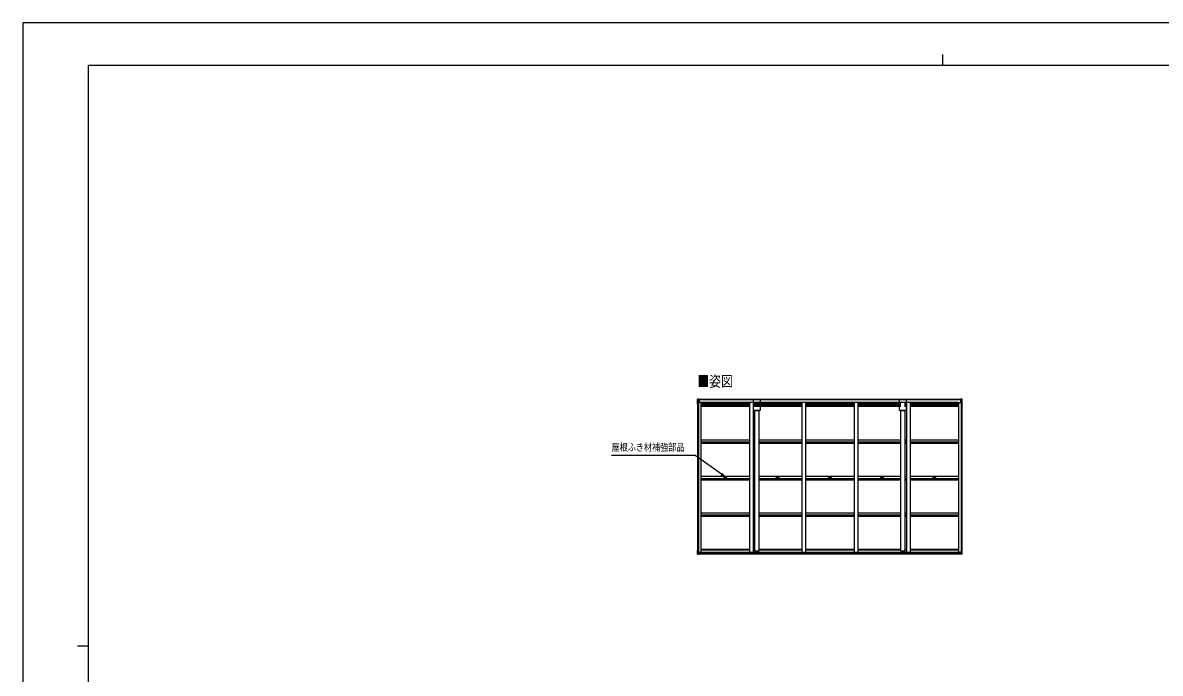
# Model space of a CAD drawing. Units: millimetres, scale not verified. Extents: x -12615 to 12615, y -8910 to 8910.
# Drawn here: x -12615 to 2967, y 0 to 8910 of the extents above; entities that cross this region are included whole.
import ezdxf
from ezdxf.enums import TextEntityAlignment as Align

# ---------------------------------------------------------------- set-up
doc = ezdxf.new("R2010")
doc.units = ezdxf.units.MM
doc.header["$LTSCALE"] = 40
for name, color, linetype in [('0-2_USER1', 3, 'Continuous'), ('0-4_YKK_13', 4, 'Continuous'), ('0-5_YKK_A1', 4, 'Continuous'), ('0-6_YKK_D', 6, 'Continuous'), ('0-7_YKK_ZWAK', 7, 'Continuous')]:
    doc.layers.add(name, color=color, linetype=linetype)
doc.styles.add('ＭＳ ゴシック', font='')
doc.styles.get('ＭＳ ゴシック').set_extended_font_data('MS Gothic')

msp = doc.modelspace()

# ---------------------------------------------------------------- linework, layer by layer
at = {"layer": '0-4_YKK_13'}
for p, q in [((-3371.94, 3689.99), (-3371.94, 3753.55)), ((-3369.94, 3753.67), (-3369.94, 3748.38)), ((-3369.94, 3748.38), (-3360.94, 3748.43)), ((-3360.94, 3748.43), (-3360.94, 3690.25)), ((-3349.94, 3753.8), (-3359.42, 3753.8)), ((-3359.14, 3748.22), (-3359.14, 3710.5)), ((-3350.96, 3753.72), (-3349.94, 3753.72)), ((-3349.94, 3753.72), (-3349.94, 3753.8)), ((-3349.94, 3753.72), (-3349.94, 3749.37)), ((-3349.94, 3748.22), (-3349.94, 3749.37)), ((230.06, 3753.8), (239.54, 3753.8)), ((230.06, 3753.72), (230.06, 3753.8)), ((231.08, 3753.72), (230.06, 3753.72)), ((230.06, 3753.72), (230.06, 3749.37)), ((230.06, 3748.22), (230.06, 3749.37)), ((239.26, 3748.22), (239.26, 3710.5)), ((250.06, 3748.38), (241.06, 3748.43)), ((241.06, 3748.43), (241.06, 3690.25)), ((250.06, 3753.67), (250.06, 3748.38)), ((252.06, 3689.99), (252.06, 3753.55)), ((-3371.94, 3689.99), (-3371.94, 3687.8)), ((-3370.44, 3689.99), (-3370.44, 3687.8)), ((-3360.94, 3690.25), (-3370.05, 3690.2)), ((-3360.94, 3690.1), (-3369.97, 3690.05)), ((-3360.24, 3695.02), (-3360.94, 3695.02)), ((-3360.94, 3690.1), (-3360.94, 3690.25)), ((-3360.24, 3694.78), (-3360.8, 3694.95)), ((-3355.95, 3731.08), (-3349.94, 3731.08)), ((-3355.95, 3731.08), (-3355.95, 3710.5)), ((236.07, 3731.08), (230.06, 3731.08)), ((236.07, 3731.08), (236.07, 3710.5)), ((240.36, 3695.02), (241.06, 3695.02)), ((240.36, 3694.78), (240.92, 3694.95)), ((241.06, 3690.25), (250.16, 3690.2)), ((241.06, 3690.1), (241.06, 3690.25)), ((241.06, 3690.1), (250.09, 3690.05)), ((250.56, 3689.99), (250.56, 3687.8)), ((252.06, 3689.99), (252.06, 3687.8)), ((-2994.19, 2683.75), (-2993.08, 2683.77)), ((-2994.19, 2682.75), (-2993.08, 2682.73)), ((-2993.08, 2683.77), (-2992.56, 2683.87)), ((-2993.08, 2682.73), (-2992.56, 2682.63)), ((-2992.46, 2684.38), (-2992.56, 2683.87)), ((-2992.46, 2682.11), (-2992.56, 2682.63)), ((-2992.44, 2685.49), (-2992.46, 2684.38)), ((-2992.44, 2681), (-2992.46, 2682.11)), ((-2991.44, 2685.49), (-2991.42, 2684.38)), ((-2991.44, 2681), (-2991.42, 2682.11)), ((-2991.42, 2684.38), (-2991.32, 2683.87)), ((-2991.42, 2682.11), (-2991.32, 2682.63)), ((-2990.8, 2683.77), (-2991.32, 2683.87)), ((-2990.8, 2682.73), (-2991.32, 2682.63)), ((-2989.7, 2683.75), (-2990.8, 2683.77)), ((-2989.7, 2682.75), (-2990.8, 2682.73)), ((-2278.19, 2683.75), (-2277.08, 2683.77)), ((-2278.19, 2682.75), (-2277.08, 2682.73)), ((-2277.08, 2683.77), (-2276.56, 2683.87)), ((-2277.08, 2682.73), (-2276.56, 2682.63)), ((-2276.46, 2684.38), (-2276.56, 2683.87)), ((-2276.46, 2682.11), (-2276.56, 2682.63)), ((-2276.44, 2685.49), (-2276.46, 2684.38)), ((-2276.44, 2681), (-2276.46, 2682.11)), ((-2275.44, 2685.49), (-2275.42, 2684.38)), ((-2275.44, 2681), (-2275.42, 2682.11)), ((-2275.42, 2684.38), (-2275.32, 2683.87)), ((-2275.42, 2682.11), (-2275.32, 2682.63)), ((-2274.8, 2683.77), (-2275.32, 2683.87)), ((-2274.8, 2682.73), (-2275.32, 2682.63)), ((-2273.7, 2683.75), (-2274.8, 2683.77)), ((-2273.7, 2682.75), (-2274.8, 2682.73)), ((-1562.19, 2683.75), (-1561.08, 2683.77)), ((-1562.19, 2682.75), (-1561.08, 2682.73)), ((-1561.08, 2683.77), (-1560.56, 2683.87)), ((-1561.08, 2682.73), (-1560.56, 2682.63)), ((-1560.46, 2684.38), (-1560.56, 2683.87)), ((-1560.46, 2682.11), (-1560.56, 2682.63)), ((-1560.44, 2685.49), (-1560.46, 2684.38)), ((-1560.44, 2681), (-1560.46, 2682.11)), ((-1559.44, 2685.49), (-1559.42, 2684.38)), ((-1559.44, 2681), (-1559.42, 2682.11)), ((-1559.42, 2684.38), (-1559.32, 2683.87)), ((-1559.42, 2682.11), (-1559.32, 2682.63)), ((-1558.8, 2683.77), (-1559.32, 2683.87)), ((-1558.8, 2682.73), (-1559.32, 2682.63)), ((-1557.7, 2683.75), (-1558.8, 2683.77)), ((-1557.7, 2682.75), (-1558.8, 2682.73)), ((-846.19, 2683.75), (-845.08, 2683.77)), ((-846.19, 2682.75), (-845.08, 2682.73)), ((-845.08, 2683.77), (-844.56, 2683.87)), ((-845.08, 2682.73), (-844.56, 2682.63)), ((-844.46, 2684.38), (-844.56, 2683.87)), ((-844.46, 2682.11), (-844.56, 2682.63)), ((-844.44, 2685.49), (-844.46, 2684.38)), ((-844.44, 2681), (-844.46, 2682.11)), ((-843.44, 2685.49), (-843.42, 2684.38)), ((-843.44, 2681), (-843.42, 2682.11)), ((-843.42, 2684.38), (-843.32, 2683.87)), ((-843.42, 2682.11), (-843.32, 2682.63)), ((-842.8, 2683.77), (-843.32, 2683.87)), ((-842.8, 2682.73), (-843.32, 2682.63)), ((-841.7, 2683.75), (-842.8, 2683.77)), ((-841.7, 2682.75), (-842.8, 2682.73)), ((-130.19, 2683.75), (-129.08, 2683.77)), ((-130.19, 2682.75), (-129.08, 2682.73)), ((-129.08, 2683.77), (-128.56, 2683.87)), ((-129.08, 2682.73), (-128.56, 2682.63)), ((-128.46, 2684.38), (-128.56, 2683.87)), ((-128.46, 2682.11), (-128.56, 2682.63)), ((-128.44, 2685.49), (-128.46, 2684.38)), ((-128.44, 2681), (-128.46, 2682.11)), ((-127.44, 2685.49), (-127.42, 2684.38)), ((-127.44, 2681), (-127.42, 2682.11)), ((-127.42, 2684.38), (-127.32, 2683.87)), ((-127.42, 2682.11), (-127.32, 2682.63)), ((-126.8, 2683.77), (-127.32, 2683.87)), ((-126.8, 2682.73), (-127.32, 2682.63)), ((-125.7, 2683.75), (-126.8, 2683.77)), ((-125.7, 2682.75), (-126.8, 2682.73)), ((-3371.94, 1634.44), (-3371.94, 1679.11)), ((-3371.94, 1634.44), (-3371.94, 1679.11)), ((-3371.94, 1633.26), (-3371.94, 1634.44)), ((-3371.94, 1633.26), (-3371.94, 1634.44)), ((-3371.94, 1633.26), (-3349.94, 1633.26)), ((-3371.94, 1633.26), (-3349.94, 1633.26)), ((-3360.99, 1679.37), (-3370.05, 1679.32)), ((-3360.99, 1679.37), (-3370.05, 1679.32)), ((-3360.94, 1679.37), (-3360.94, 1640.52)), ((-3360.94, 1679.37), (-3360.94, 1640.52)), ((-3360.94, 1674.19), (-3360.24, 1674.19)), ((-3360.94, 1674.19), (-3360.24, 1674.19)), ((-3360.24, 1672.2), (-3360.89, 1672.2)), ((-3360.89, 1640.52), (-3360.89, 1672.2)), ((-3360.24, 1672.2), (-3360.89, 1672.2)), ((-3360.89, 1640.52), (-3360.89, 1672.2)), ((-3360.89, 1669.95), (-3360.24, 1669.95)), ((-3360.89, 1669.95), (-3360.24, 1669.95)), ((-3359.14, 1640.61), (-3359.14, 1657.24)), ((-3359.14, 1640.61), (-3359.14, 1657.24)), ((-3355.95, 1644.48), (-3355.95, 1657.24)), ((-3355.95, 1644.48), (-3355.95, 1657.24)), ((-3355.95, 1644.48), (-3349.94, 1644.48)), ((-3355.95, 1644.48), (-3349.94, 1644.48)), ((-3349.94, 1641.02), (-3350.96, 1641.02)), ((-3349.94, 1641.02), (-3350.96, 1641.02)), ((-3350.96, 1636.68), (-3349.94, 1636.68)), ((-3350.96, 1636.68), (-3349.94, 1636.68)), ((-3349.94, 1657.24), (-3349.94, 1634.26)), ((-3349.94, 1657.24), (-3349.94, 1634.26)), ((-3349.94, 1636.68), (-3349.94, 1641.02)), ((-3349.94, 1636.68), (-3349.94, 1641.02)), ((-3349.94, 1633.26), (-3349.94, 1636.68)), ((-3349.94, 1633.26), (-3349.94, 1636.68)), ((230.06, 1657.24), (230.06, 1634.26)), ((236.07, 1644.48), (230.06, 1644.48)), ((230.06, 1641.02), (231.08, 1641.02)), ((230.06, 1636.68), (230.06, 1641.02)), ((231.08, 1636.68), (230.06, 1636.68)), ((230.06, 1633.26), (230.06, 1636.68)), ((252.06, 1633.26), (230.06, 1633.26)), ((236.07, 1644.48), (236.07, 1657.24)), ((239.26, 1640.61), (239.26, 1657.24)), ((241.06, 1674.19), (240.36, 1674.19)), ((240.36, 1672.2), (241.01, 1672.2)), ((241.01, 1669.95), (240.36, 1669.95)), ((241.01, 1640.52), (241.01, 1672.2)), ((241.06, 1679.37), (241.06, 1640.52)), ((241.11, 1679.37), (250.16, 1679.32)), ((252.06, 1634.44), (252.06, 1679.11)), ((252.06, 1633.26), (252.06, 1634.44))]:
    msp.add_line(p, q, dxfattribs=at)
for points in [[(-3349.94, 3748.22), (-3360.89, 3748.22), (-3360.94, 3748.22)], [(-3360.89, 3748.22), (-3360.89, 3697.01), (-3360.24, 3697.01)], [(-3351.87, 3753.73), (-3351.23, 3753.72), (-3350.96, 3753.72)], [(-3349.94, 3748.22), (-3349.94, 3738.78), (-3349.94, 3732.09), (-3349.94, 3719.32), (-3349.94, 3710.5)], [(230.06, 3748.22), (230.06, 3738.78), (230.06, 3732.09), (230.06, 3719.32), (230.06, 3710.5)], [(230.06, 3748.22), (241.01, 3748.22), (241.06, 3748.22)], [(231.99, 3753.73), (231.35, 3753.72), (231.08, 3753.72)], [(241.01, 3748.22), (241.01, 3697.01), (240.36, 3697.01)], [(-3360.8, 3694.95), (-3360.87, 3694.96), (-3360.94, 3694.97)], [(240.92, 3694.95), (240.99, 3694.96), (241.06, 3694.97)], [(-3369.94, 1634.75), (-3369.94, 1640.03), (-3351.87, 1641)], [(-3369.94, 1634.75), (-3369.94, 1640.03), (-3351.87, 1641)], [(-3349.94, 1641.02), (-3349.94, 1657.24), (-3360.24, 1657.24)], [(-3349.94, 1641.02), (-3349.94, 1657.24), (-3360.24, 1657.24)], [(-3350.96, 1636.68), (-3351.62, 1636.65), (-3351.87, 1636.62)], [(-3350.96, 1636.68), (-3351.62, 1636.65), (-3351.87, 1636.62)], [(230.06, 1641.02), (230.06, 1657.24), (240.36, 1657.24)], [(231.08, 1636.68), (231.73, 1636.65), (231.99, 1636.62)], [(250.06, 1634.75), (250.06, 1640.03), (231.99, 1641)]]:
    msp.add_lwpolyline(points, dxfattribs=at)
for centre, radius in [((-2991.94, 2683.25), 17), ((-2991.94, 2683.25), 4), ((-2275.94, 2683.25), 17), ((-2275.94, 2683.25), 4), ((-1559.94, 2683.25), 17), ((-1559.94, 2683.25), 4), ((-843.94, 2683.25), 17), ((-843.94, 2683.25), 4), ((-127.94, 2683.25), 17), ((-127.94, 2683.25), 4)]:
    msp.add_circle(centre, radius, dxfattribs=at)
for centre, radius, start, end in [((-3370.43, 3744.1), 9.57, 87.70094, 99.08684), ((250.55, 3744.1), 9.57, 80.91316, 92.29906), ((-3370.5, 3685.59), 4.63, 84.4046, 108.16698), ((-3370.43, 3692.53), 4.96, 252.34871, 275.71655), ((-3370.08, 3688.89), 1.16, 84.4046, 108.16698), ((-3370.06, 3688.98), 1.24, 252.34871, 275.71655), ((250.55, 3692.53), 4.96, 264.28345, 287.65129), ((250.18, 3688.98), 1.24, 264.28345, 287.65129), ((250.2, 3688.89), 1.16, 71.83302, 95.5954), ((250.62, 3685.59), 4.63, 71.83302, 95.5954), ((-2991.94, 2683.25), 2.3, 167.44414, 192.55586), ((-2991.94, 2683.25), 2.3, 77.44414, 102.55586), ((-2991.94, 2683.25), 2.3, 257.44414, 282.55586), ((-2991.94, 2683.25), 2.3, 347.44414, 12.55586), ((-2275.94, 2683.25), 2.3, 167.44414, 192.55586), ((-2275.94, 2683.25), 2.3, 77.44414, 102.55586), ((-2275.94, 2683.25), 2.3, 257.44414, 282.55586), ((-2275.94, 2683.25), 2.3, 347.44414, 12.55586), ((-1559.94, 2683.25), 2.3, 167.44414, 192.55586), ((-1559.94, 2683.25), 2.3, 77.44414, 102.55586), ((-1559.94, 2683.25), 2.3, 257.44414, 282.55586), ((-1559.94, 2683.25), 2.3, 347.44414, 12.55586), ((-843.94, 2683.25), 2.3, 167.44414, 192.55586), ((-843.94, 2683.25), 2.3, 77.44414, 102.55586), ((-843.94, 2683.25), 2.3, 257.44414, 282.55586), ((-843.94, 2683.25), 2.3, 347.44414, 12.55586), ((-127.94, 2683.25), 2.3, 167.44414, 192.55586), ((-127.94, 2683.25), 2.3, 77.44414, 102.55586), ((-127.94, 2683.25), 2.3, 257.44414, 282.55586), ((-127.94, 2683.25), 2.3, 347.44414, 12.55586), ((-3370.5, 1674.71), 4.63, 84.4046, 108.16698), ((-3370.5, 1674.71), 4.63, 84.4046, 108.16698), ((-3370.57, 1631.98), 2.82, 79.27265, 119.01918), ((-3370.57, 1631.98), 2.82, 79.27265, 119.01918), ((-3360.89, 1660.28), 19.09, 90.15684, 90.31383), ((-3360.89, 1660.28), 19.09, 90.15684, 90.31383), ((-3350.98, 1623.72), 17.3, 89.93384, 92.95357), ((-3350.98, 1623.72), 17.3, 89.93384, 92.95357), ((231.1, 1623.72), 17.3, 87.04643, 90.06616), ((241.01, 1660.28), 19.09, 89.68617, 89.84316), ((250.69, 1631.98), 2.82, 60.98082, 100.72735), ((250.62, 1674.71), 4.63, 71.83302, 95.5954)]:
    msp.add_arc(centre, radius, start, end, dxfattribs=at)
for centre, major_axis, ratio, start_param, end_param in [((-3494.51, 3639.8), (2175.25, 11.95), 0.052119, 1.51321264, 1.51326084), ((-3382.69, 3639.8), (222.52, 16.05), 0.507219, 1.3953474, 1.47691907), ((262.81, 3639.8), (-222.52, 16.05), 0.507219, 4.80626624, 4.88783791), ((374.63, 3639.8), (-2175.25, 11.95), 0.052119, 4.76992447, 4.76997267), ((-3385.74, 3639.8), (8.91, -111.9), 0.536296, 2.48087664, 2.54029981), ((265.86, 3639.8), (-8.91, -111.9), 0.536296, 3.7428855, 3.80230867), ((-3494.51, 1747.26), (2175.25, 11.95), 0.052119, 4.76935189, 4.76940009), ((-3494.51, 1747.26), (2175.25, 11.95), 0.052119, 4.76935189, 4.76940009), ((-3382.69, 1747.26), (222.52, 16.05), 0.507219, 4.73310652, 4.81467819), ((-3382.69, 1747.26), (222.52, 16.05), 0.507219, 4.73310652, 4.81467819), ((-3385.74, 1747.26), (8.91, -111.9), 0.536296, 0.30649936, 0.36592253), ((-3385.74, 1747.26), (8.91, -111.9), 0.536296, 0.30649936, 0.36592253), ((262.81, 1747.26), (-222.52, 16.05), 0.507219, 1.46850711, 1.55007879), ((265.86, 1747.26), (-8.91, -111.9), 0.536296, 5.91726278, 5.97668595), ((374.63, 1747.26), (-2175.25, 11.95), 0.052119, 1.51378522, 1.51383342)]:
    msp.add_ellipse(centre, major_axis=major_axis, ratio=ratio, start_param=start_param, end_param=end_param, dxfattribs=at)
at = {"layer": '0-5_YKK_A1'}
for p, q in [((-3349.94, 3752.62), (230.06, 3752.62)), ((-3349.94, 3752.62), (-3349.94, 3710.5)), ((-3349.94, 3750.03), (230.06, 3750.03)), ((230.06, 3752.62), (230.06, 3710.5)), ((-3369.94, 3690.05), (-3369.94, 1679.32)), ((-3324.94, 3710.5), (-3324.94, 1660.27)), ((-3324.94, 3696.31), (-2658.94, 3696.31)), ((-3324.94, 3688.23), (-2658.94, 3688.23)), ((-3324.94, 3680.03), (-2658.94, 3680.03)), ((-3324.94, 3676.1), (-2658.94, 3676.1)), ((-3324.94, 3671.02), (-2658.94, 3671.02)), ((-3324.94, 3657.02), (-2658.94, 3657.02)), ((-3319.94, 3712.32), (200.06, 3712.32)), ((-3319.94, 3696.31), (-3319.94, 3712.32)), ((-3319.94, 3696.31), (-2658.94, 3696.31)), ((-2658.94, 3712.32), (-2658.94, 1660.27)), ((-2608.94, 3712.32), (-2608.94, 1660.27)), ((-2608.94, 3696.31), (-2584.94, 3696.31)), ((-2608.94, 3696.31), (-2514.74, 3696.31)), ((-2608.94, 3688.23), (-2514.74, 3688.23)), ((-2608.94, 3680.03), (-2514.74, 3680.03)), ((-2608.94, 3676.1), (-2514.74, 3676.1)), ((-2608.94, 3671.02), (-2514.74, 3671.02)), ((-2608.94, 3657.02), (-2514.74, 3657.02)), ((-2534.94, 3696.31), (-1942.94, 3696.31)), ((-2534.94, 3696.31), (-1942.94, 3696.31)), ((-2534.94, 3688.23), (-1942.94, 3688.23)), ((-2534.94, 3680.03), (-1942.94, 3680.03)), ((-2534.94, 3676.1), (-1942.94, 3676.1)), ((-2534.94, 3671.02), (-1942.94, 3671.02)), ((-2534.94, 3657.02), (-1942.94, 3657.02)), ((-1942.94, 3712.32), (-1942.94, 1660.27)), ((-1892.94, 3712.32), (-1892.94, 1660.27)), ((-1892.94, 3696.31), (-1226.94, 3696.31)), ((-1892.94, 3696.31), (-1226.94, 3696.31)), ((-1892.94, 3688.23), (-1226.94, 3688.23)), ((-1892.94, 3680.03), (-1226.94, 3680.03)), ((-1892.94, 3676.1), (-1226.94, 3676.1)), ((-1892.94, 3671.02), (-1226.94, 3671.02)), ((-1892.94, 3657.02), (-1226.94, 3657.02)), ((-1226.94, 3712.32), (-1226.94, 1660.27)), ((-1176.94, 3712.32), (-1176.94, 1660.27)), ((-1176.94, 3696.31), (-584.94, 3696.31)), ((-1176.94, 3688.23), (-584.94, 3688.23)), ((-1176.94, 3680.03), (-584.94, 3680.03)), ((-1176.94, 3676.1), (-584.94, 3676.1)), ((-1176.94, 3671.02), (-584.94, 3671.02)), ((-1176.94, 3657.02), (-584.94, 3657.02)), ((-534.94, 3696.31), (-510.94, 3696.31)), ((-534.94, 3688.23), (-510.94, 3688.23)), ((-534.94, 3680.03), (-510.94, 3680.03)), ((-534.94, 3676.1), (-510.94, 3676.1)), ((-534.94, 3671.02), (-510.94, 3671.02)), ((-534.94, 3657.02), (-510.94, 3657.02)), ((-510.94, 3712.32), (-510.94, 1660.27)), ((-460.94, 3712.32), (-460.94, 1660.27)), ((-460.94, 3696.31), (205.06, 3696.31)), ((-460.94, 3688.23), (205.06, 3688.23)), ((-460.94, 3680.03), (205.06, 3680.03)), ((-460.94, 3676.1), (205.06, 3676.1)), ((-460.94, 3671.02), (205.06, 3671.02)), ((-460.94, 3657.02), (205.06, 3657.02)), ((200.06, 3696.31), (200.06, 3712.32)), ((205.06, 3710.5), (205.06, 1660.27)), ((205.06, 3710.5), (205.06, 1660.27)), ((250.06, 3690.05), (250.06, 1679.32)), ((-3324.97, 3198.31), (-2658.94, 3198.31)), ((-3324.97, 3168.57), (-2658.94, 3168.57)), ((-3324.97, 3163.95), (-2658.94, 3163.95)), ((-3324.97, 3151.02), (-2658.94, 3151.02)), ((-2608.94, 3198.31), (-2587.44, 3198.31)), ((-2608.94, 3168.57), (-2587.44, 3168.57)), ((-2608.94, 3163.95), (-2587.44, 3163.95)), ((-2608.94, 3151.02), (-2587.44, 3151.02)), ((-2532.44, 3198.31), (-1942.94, 3198.31)), ((-2532.44, 3168.57), (-1942.94, 3168.57)), ((-2532.44, 3163.95), (-1942.94, 3163.95)), ((-2532.44, 3151.02), (-1942.94, 3151.02)), ((-1892.94, 3198.31), (-1226.94, 3198.31)), ((-1892.94, 3168.57), (-1226.94, 3168.57)), ((-1892.94, 3163.95), (-1226.94, 3163.95)), ((-1892.94, 3151.02), (-1226.94, 3151.02)), ((-1176.94, 3198.31), (-587.44, 3198.31)), ((-1176.94, 3168.57), (-587.44, 3168.57)), ((-1176.94, 3163.95), (-587.44, 3163.95)), ((-1176.94, 3151.02), (-587.44, 3151.02)), ((-532.44, 3198.31), (-510.94, 3198.31)), ((-532.44, 3168.57), (-510.94, 3168.57)), ((-532.44, 3163.95), (-510.94, 3163.95)), ((-532.44, 3151.02), (-510.94, 3151.02)), ((-460.94, 3198.31), (205.03, 3198.31)), ((-460.94, 3168.57), (205.03, 3168.57)), ((-460.94, 3163.95), (205.03, 3163.95)), ((-460.94, 3151.02), (205.03, 3151.02)), ((-3324.97, 2698.07), (-2658.94, 2698.07)), ((-3324.97, 2668.33), (-2658.94, 2668.33)), ((-3324.97, 2663.7), (-2658.94, 2663.7)), ((-3324.97, 2650.78), (-2658.94, 2650.78)), ((-2608.94, 2698.07), (-2587.44, 2698.07)), ((-2608.94, 2668.33), (-2587.44, 2668.33)), ((-2608.94, 2663.7), (-2587.44, 2663.7)), ((-2608.94, 2650.78), (-2587.44, 2650.78)), ((-2532.44, 2698.07), (-1942.94, 2698.07)), ((-2532.44, 2668.33), (-1942.94, 2668.33)), ((-2532.44, 2663.7), (-1942.94, 2663.7)), ((-2532.44, 2650.78), (-1942.94, 2650.78)), ((-1892.94, 2698.07), (-1226.94, 2698.07)), ((-1892.94, 2668.33), (-1226.94, 2668.33)), ((-1892.94, 2663.7), (-1226.94, 2663.7)), ((-1892.94, 2650.78), (-1226.94, 2650.78)), ((-1176.94, 2698.07), (-587.44, 2698.07)), ((-1176.94, 2668.33), (-587.44, 2668.33)), ((-1176.94, 2663.7), (-587.44, 2663.7)), ((-1176.94, 2650.78), (-587.44, 2650.78)), ((-532.44, 2698.07), (-510.94, 2698.07)), ((-532.44, 2668.33), (-510.94, 2668.33)), ((-532.44, 2663.7), (-510.94, 2663.7)), ((-532.44, 2650.78), (-510.94, 2650.78)), ((-460.94, 2698.07), (205.06, 2698.07)), ((-460.94, 2668.33), (205.06, 2668.33)), ((-460.94, 2663.7), (205.06, 2663.7)), ((-460.94, 2650.78), (205.06, 2650.78)), ((-3324.97, 2197.82), (-2658.94, 2197.82)), ((-2608.94, 2197.82), (-2587.44, 2197.82)), ((-2532.44, 2197.82), (-1942.94, 2197.82)), ((-1892.94, 2197.82), (-1226.94, 2197.82)), ((-1176.94, 2197.82), (-587.44, 2197.82)), ((-532.44, 2197.82), (-510.94, 2197.82)), ((-460.94, 2197.82), (205.03, 2197.82)), ((-3324.97, 2168.08), (-2658.94, 2168.08)), ((-3324.97, 2163.46), (-2658.94, 2163.46)), ((-3324.97, 2150.53), (-2658.94, 2150.53)), ((-2608.94, 2168.08), (-2587.44, 2168.08)), ((-2608.94, 2163.46), (-2587.44, 2163.46)), ((-2608.94, 2150.53), (-2587.44, 2150.53)), ((-2532.44, 2168.08), (-1942.94, 2168.08)), ((-2532.44, 2163.46), (-1942.94, 2163.46)), ((-2532.44, 2150.53), (-1942.94, 2150.53)), ((-1892.94, 2168.08), (-1226.94, 2168.08)), ((-1892.94, 2163.46), (-1226.94, 2163.46)), ((-1892.94, 2150.53), (-1226.94, 2150.53)), ((-1176.94, 2168.08), (-587.44, 2168.08)), ((-1176.94, 2163.46), (-587.44, 2163.46)), ((-1176.94, 2150.53), (-587.44, 2150.53)), ((-532.44, 2168.08), (-510.94, 2168.08)), ((-532.44, 2163.46), (-510.94, 2163.46)), ((-532.44, 2150.53), (-510.94, 2150.53)), ((-460.94, 2168.08), (205.03, 2168.08)), ((-460.94, 2163.46), (205.03, 2163.46)), ((-460.94, 2150.53), (205.03, 2150.53)), ((-3349.94, 1657.24), (-3360.24, 1657.24)), ((-3349.94, 1660.27), (230.06, 1660.27)), ((-3349.94, 1634.26), (-3349.94, 1660.27)), ((-3349.94, 1639.88), (230.06, 1639.88)), ((-3349.94, 1634.26), (230.06, 1634.26)), ((-3324.94, 1698.04), (-2658.94, 1698.04)), ((-3324.94, 1688.69), (-2658.94, 1688.69)), ((-2608.94, 1698.04), (-2587.44, 1698.04)), ((-2608.94, 1688.69), (-2587.44, 1688.69)), ((-2532.44, 1698.04), (-1942.94, 1698.04)), ((-2532.44, 1688.69), (-1942.94, 1688.69)), ((-1892.94, 1698.04), (-1226.94, 1698.04)), ((-1892.94, 1688.69), (-1226.94, 1688.69)), ((-1176.94, 1698.04), (-587.44, 1698.04)), ((-1176.94, 1688.69), (-587.44, 1688.69)), ((-532.44, 1698.04), (-510.94, 1698.04)), ((-532.44, 1688.69), (-510.94, 1688.69)), ((-460.94, 1698.04), (205.06, 1698.04)), ((-460.94, 1688.69), (205.06, 1688.69)), ((230.06, 1634.26), (230.06, 1660.27)), ((230.06, 1657.24), (240.36, 1657.24))]:
    msp.add_line(p, q, dxfattribs=at)
for points in [[(-2605.14, 3753.03), (-2514.74, 3753.03), (-2514.74, 3597.53), (-2605.14, 3597.53)], [(-605.14, 3753.03), (-514.74, 3753.03), (-514.74, 3597.53), (-605.14, 3597.53)], [(-2587.44, 3597.53), (-2532.44, 3597.53), (-2532.44, 1670.19), (-2587.44, 1670.19)], [(-587.44, 3597.53), (-532.44, 3597.53), (-532.44, 1670.19), (-587.44, 1670.19)]]:
    msp.add_lwpolyline(points, close=True, dxfattribs=at)
for points in [[(-3324.94, 3710.5), (-3360.24, 3710.5), (-3360.24, 1657.24)], [(205.06, 3710.5), (240.36, 3710.5), (240.36, 1657.24)]]:
    msp.add_lwpolyline(points, dxfattribs=at)
at = {"layer": '0-6_YKK_D'}
for points in [[(-3001.39, 2697.38), (-3043.12, 2726.69), (-3404.38, 2980.42), (-4551.28, 2980.42)], [(-3050.97, 2715.51), (-3001.39, 2697.38), (-3035.27, 2737.88)]]:
    msp.add_lwpolyline(points, dxfattribs=at)
at = {"layer": '0-7_YKK_ZWAK'}
for p, q in [((-14.94, 8475), (-14.94, 8325)), ((11685.06, 8325), (-11714.94, 8325)), ((-11714.94, -7575), (-11714.94, 8325)), ((-11864.94, 375), (-11714.94, 375))]:
    msp.add_line(p, q, dxfattribs=at)
msp.add_lwpolyline([(-12615, -8910), (12615, -8910), (12615, 8910), (-12615, 8910)], close=True, dxfattribs=at)

# ---------------------------------------------------------------- texts
at = {"layer": '0-2_USER1', "style": 'ＭＳ ゴシック', "width": 0.8}
msp.add_text('■姿図', height=148.5, dxfattribs=at).set_placement((-3374.6, 3880.5), align=Align.BOTTOM_LEFT)
at = {"layer": '0-6_YKK_D', "style": 'ＭＳ ゴシック', "width": 0.8}
msp.add_text('屋根ふき材補強部品', height=98.97, dxfattribs=at).set_placement((-4548.53, 3015.45), align=Align.BOTTOM_LEFT)

doc.saveas('drawing.dxf')
